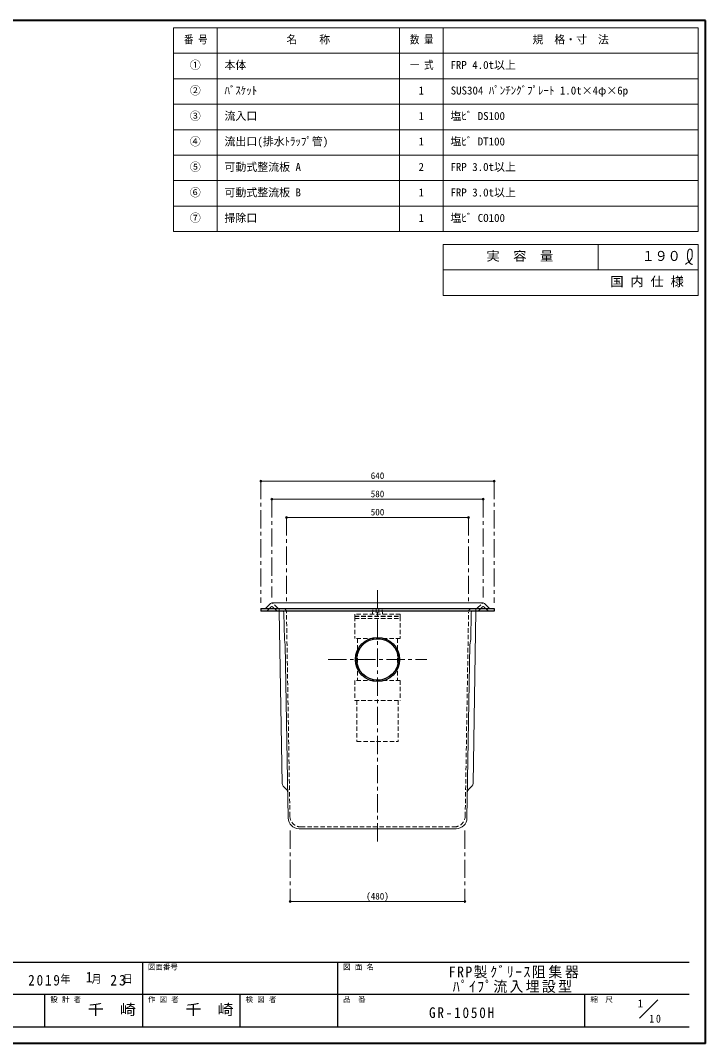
# Model space of a CAD drawing. Units: millimetres at full size, sheet at 1:10; details may follow other scales. Extents: x -2101 to 1949, y -1404 to 1406.
# Drawn here: x 70 to 1949, y -1404 to 1406 of the extents above; entities that cross this region are included whole.
import ezdxf
from ezdxf.enums import TextEntityAlignment as Align

# ---------------------------------------------------------------- set-up
doc = ezdxf.new("R2010")
doc.units = ezdxf.units.MM
doc.header["$LTSCALE"] = 10
doc.header["$PDMODE"] = 32
doc.header["$PDSIZE"] = 5
doc.linetypes.add('CHAIN1', pattern=[8, 5, -1, 1, -1])
doc.linetypes.add('DASHED1', pattern=[1.8, 1.2, -0.6])
doc.layers.add('0-0____1', color=7, linetype='Continuous', lineweight=18)
doc.styles.add('ＭＳ ゴシック', font='')
doc.styles.get('ＭＳ ゴシック').set_extended_font_data('MS Gothic')

msp = doc.modelspace()

# ---------------------------------------------------------------- linework, layer by layer
at = {"layer": '0-0____1', "color": 1, "lineweight": 40}
for p, q in [((1949.4, 1406.12), (-2100.6, 1406.12)), ((1949.4, -1403.88), (1949.4, 1406.12)), ((1949.4, -1403.88), (-2100.6, -1403.88))]:
    msp.add_line(p, q, dxfattribs=at)
at = {"layer": '0-0____1', "color": 3}
for p, q in [((1929.4, 1386.12), (489.4, 1386.12)), ((489.4, 826.12), (489.4, 1386.12)), ((609.4, 826.12), (609.4, 1386.12)), ((1109.4, 826.12), (1109.4, 1386.12)), ((1229.4, 826.12), (1229.4, 1386.12)), ((1929.4, 826.12), (1929.4, 1386.12)), ((1929.4, 1316.12), (489.4, 1316.12)), ((1929.4, 1246.12), (489.4, 1246.12)), ((1929.4, 1176.12), (489.4, 1176.12)), ((1929.4, 1106.12), (489.4, 1106.12)), ((1929.4, 1036.12), (489.4, 1036.12)), ((1929.4, 966.12), (489.4, 966.12)), ((1929.4, 896.12), (489.4, 896.12)), ((1929.4, 826.12), (489.4, 826.12)), ((1929.4, 791.12), (1229.4, 791.12)), ((1229.4, 791.12), (1229.4, 651.12)), ((1654.4, 791.12), (1654.4, 721.12)), ((1929.4, 651.12), (1929.4, 791.12)), ((1929.4, 721.12), (1229.4, 721.12)), ((1929.4, 651.12), (1229.4, 651.12))]:
    msp.add_line(p, q, dxfattribs=at)
at = {"layer": '0-0____1', "color": 4, "linetype": 'CHAIN1', "lineweight": 9}
for p, q in [((729.4, 141.12), (729.4, -193.88)), ((1369.4, 141.12), (1369.4, -193.88)), ((759.4, 91.12), (759.4, -178.88)), ((1339.4, 91.12), (1339.4, -178.88)), ((799.4, 41.12), (799.4, -193.88)), ((1299.4, 41.12), (1299.4, -193.88)), ((1049.4, -158.88), (1049.4, -848.88)), ((913.9, -348.88), (1184.9, -348.88)), ((809.4, -818.88), (809.4, -1013.88)), ((1289.4, -818.88), (1289.4, -1013.88))]:
    msp.add_line(p, q, dxfattribs=at)
at = {"layer": '0-0____1', "color": 4, "lineweight": 9}
for p, q in [((729.4, 141.12), (1369.4, 141.12)), ((1339.4, 91.12), (759.4, 91.12)), ((799.4, 41.12), (1299.4, 41.12)), ((787.41, -689.79), (779.51, -215.88)), ((1311.39, -689.79), (1319.28, -215.88)), ((799.81, -706.01), (790.4, -696.75)), ((1298.98, -706.01), (1308.4, -696.75)), ((809.4, -1013.88), (1289.4, -1013.88))]:
    msp.add_line(p, q, dxfattribs=at)
at = {"layer": '0-0____1'}
for p, q in [((744.08, -207.38), (755.83, -195.39)), ((759.4, -193.88), (1339.4, -193.88)), ((1354.72, -207.38), (1342.97, -195.39)), ((793.81, -293.88), (792.59, -220.63)), ((1304.98, -293.88), (1306.2, -220.63)), ((793.81, -293.88), (796.06, -308.88)), ((796.06, -308.88), (803.99, -784.38)), ((1294.81, -784.38), (1302.73, -308.88)), ((1304.98, -293.88), (1302.73, -308.88)), ((833.98, -813.88), (1264.81, -813.88)), ((1768.18, -1334.39), (1818.68, -1283.88))]:
    msp.add_line(p, q, dxfattribs=at)
at = {"layer": '0-0____1', "color": 4, "linetype": 'DASHED1', "lineweight": 9}
for p, q in [((774.72, -207.38), (762.97, -195.39)), ((1324.08, -207.38), (1335.83, -195.39)), ((747.02, -214.38), (755.83, -205.39)), ((771.77, -214.38), (762.97, -205.39)), ((779.51, -215.88), (779.39, -208.88)), ((808.91, -779.38), (799.56, -218.7)), ((1035.9, -224.88), (1036.4, -208.88)), ((1045.4, -208.88), (1045.9, -224.88)), ((1053.4, -208.88), (1052.9, -224.88)), ((1062.9, -224.88), (1062.4, -208.88)), ((1289.89, -779.38), (1299.23, -218.7)), ((1319.28, -215.88), (1319.4, -208.88)), ((1327.02, -214.38), (1335.83, -205.39)), ((1351.77, -214.38), (1342.97, -205.39)), ((986.9, -224.88), (986.9, -230.38)), ((1111.9, -224.88), (986.9, -224.88)), ((986.9, -230.38), (1111.9, -230.38)), ((986.9, -231.38), (986.9, -291.38)), ((986.9, -236.38), (1111.9, -236.38)), ((1111.9, -230.38), (1111.9, -224.88)), ((1111.9, -291.38), (986.9, -291.38)), ((994.4, -291.38), (994.4, -406.38)), ((1104.4, -291.38), (1104.4, -406.38)), ((1111.9, -406.38), (1111.9, -461.38)), ((986.9, -461.38), (1111.9, -461.38)), ((992.9, -461.38), (992.9, -573.88)), ((1105.9, -461.38), (1105.9, -573.88)), ((992.9, -573.88), (1105.9, -573.88)), ((838.9, -808.88), (1259.89, -808.88))]:
    msp.add_line(p, q, dxfattribs=at)
at = {"layer": '0-0____1', "color": 5, "lineweight": 25}
for p, q in [((729.4, -208.88), (729.4, -215.88)), ((729.4, -208.88), (1369.4, -208.88)), ((1369.4, -215.88), (729.4, -215.88)), ((1369.4, -208.88), (1369.4, -215.88))]:
    msp.add_line(p, q, dxfattribs=at)
at = {"layer": '0-0____1', "color": 6, "lineweight": 25}
for p, q in [((-2055.6, -1180.31), (1904.4, -1180.31)), ((404.4, -1180.31), (404.4, -1358.88)), ((940.11, -1358.88), (940.11, -1180.31)), ((1904.4, -1269.6), (-131.32, -1269.6)), ((136.54, -1358.88), (136.54, -1269.6)), ((672.25, -1358.88), (672.25, -1269.6)), ((1618.68, -1358.88), (1618.68, -1269.6)), ((1904.4, -1358.88), (-2055.6, -1358.88))]:
    msp.add_line(p, q, dxfattribs=at)
at = {"layer": '0-0____1', "color": 3}
for points in [[(1893.27, 736.39), (1894.35, 737.02), (1896.22, 738.11), (1898.08, 739.23), (1899.9, 740.39), (1901.69, 741.61), (1903.43, 742.91), (1904.41, 743.7), (1905.13, 744.32), (1906.34, 745.44), (1907.48, 746.62), (1908.55, 747.86), (1909.51, 749.17), (1910.37, 750.55), (1910.81, 751.38), (1911.12, 752.06), (1911.6, 753.26), (1911.99, 754.49), (1912.31, 755.75), (1912.56, 757.02), (1912.74, 758.31), (1912.82, 759.05), (1912.87, 759.82), (1912.93, 761.15), (1912.94, 762.48), (1912.92, 763.81), (1912.88, 765.14), (1912.84, 766.49), (1912.82, 767.27), (1912.79, 768.1), (1912.74, 769.53), (1912.63, 770.95), (1912.4, 772.34), (1912.02, 773.68), (1911.44, 774.97), (1910.99, 775.68), (1910.7, 776.06), (1910.14, 776.68), (1909.52, 777.23), (1908.85, 777.69)], [(1908.85, 777.69), (1908.13, 778.02), (1907.4, 778.21), (1906.97, 778.24), (1906.61, 778.21), (1906, 778.08), (1905.41, 777.85), (1904.83, 777.52), (1904.28, 777.13), (1903.77, 776.69), (1903.5, 776.41), (1903.12, 775.98), (1902.54, 775.19), (1902.06, 774.35), (1901.66, 773.48), (1901.34, 772.57), (1901.07, 771.65), (1900.94, 771.11), (1900.79, 770.43), (1900.58, 769.25), (1900.42, 768.07), (1900.29, 766.88), (1900.18, 765.69), (1900.08, 764.5), (1900.03, 763.8), (1899.96, 762.97), (1899.84, 761.54), (1899.74, 760.11), (1899.68, 758.69), (1899.68, 757.27), (1899.76, 755.85), (1899.84, 755.03), (1899.95, 754.32), (1900.19, 753.11), (1900.5, 751.91), (1900.87, 750.72), (1901.29, 749.54), (1901.75, 748.38), (1902.04, 747.72), (1902.25, 747.25)], [(1902.25, 747.25), (1902.63, 746.43), (1903.03, 745.62), (1903.44, 744.83), (1903.87, 744.03), (1904.32, 743.25), (1904.59, 742.79), (1904.92, 742.26), (1905.51, 741.36), (1906.13, 740.48), (1906.8, 739.66), (1907.53, 738.89), (1908.31, 738.21), (1908.8, 737.86), (1909.21, 737.59), (1909.96, 737.19), (1910.75, 736.84), (1911.56, 736.53), (1912.39, 736.25), (1913.24, 735.99), (1913.73, 735.85)]]:
    msp.add_lwpolyline(points, dxfattribs=at)
at = {"layer": '0-0____1', "color": 4, "linetype": 'DASHED1', "lineweight": 9}
for points in [[(986.9, -231.38), (1111.9, -231.38), (1111.9, -291.38)], [(1111.9, -406.38), (986.9, -406.38), (986.9, -461.38)]]:
    msp.add_lwpolyline(points, dxfattribs=at)
at = {"layer": '0-0____1', "color": 5, "lineweight": 25}
for radius in [60.5, 57]:
    msp.add_circle((1049.4, -348.88), radius, dxfattribs=at)
at = {"layer": '0-0____1'}
for centre, radius, start, end in [((759.4, -198.88), 5, 90, 135.6053), ((1339.4, -198.88), 5, 44.3947, 90), ((740.51, -203.88), 5, 270, 315.6053), ((787.6, -220.88), 5, 1.04163, 90), ((1311.2, -220.88), 5, 90, 178.95837), ((1358.29, -203.88), 5, 224.3947, 270), ((833.98, -783.88), 30, 180.95484, 270), ((1264.81, -783.88), 30, 270, 359.04516)]:
    msp.add_arc(centre, radius, start, end, dxfattribs=at)
at = {"layer": '0-0____1', "color": 4, "linetype": 'DASHED1', "lineweight": 9}
for centre, radius, start, end in [((759.4, -198.88), 5, 44.3947, 90), ((1339.4, -198.88), 5, 90, 135.6053), ((743.45, -210.88), 5, 270, 315.6053), ((759.4, -208.89), 5, 44.3947, 135.6053), ((775.35, -210.88), 5, 224.3947, 270), ((778.29, -203.88), 5, 224.3947, 270), ((789.56, -218.88), 10, 1.04163, 90), ((1309.23, -218.88), 10, 90, 178.95837), ((1320.51, -203.88), 5, 270, 315.6053), ((1323.45, -210.88), 5, 270, 315.6053), ((1339.4, -208.89), 5, 44.3947, 135.6053), ((1355.35, -210.88), 5, 224.3947, 270), ((838.9, -778.88), 30, 180.95484, 270), ((1259.89, -778.88), 30, 270, 359.04516)]:
    msp.add_arc(centre, radius, start, end, dxfattribs=at)
at = {"layer": '0-0____1', "color": 4, "lineweight": 9}
for centre, start, end in [((797.41, -689.62), 180.95484, 225.47742), ((1301.39, -689.62), 314.52258, 359.04516), ((792.8, -713.14), 0.95484, 45.47742), ((1306, -713.14), 134.52258, 179.04516)]:
    msp.add_arc(centre, 10, start, end, dxfattribs=at)
at = {"layer": '0-0____1', "color": 1}
for p in [(729.4, 141.12), (1369.4, 141.12), (759.4, 91.12), (1339.4, 91.12), (799.4, 41.12), (1299.4, 41.12), (809.4, -1013.88), (1289.4, -1013.88)]:
    msp.add_point(p, dxfattribs=at)

# ---------------------------------------------------------------- texts
at = {"layer": '0-0____1', "style": 'ＭＳ ゴシック'}
for s, height, width, p in [('番 号', 21.99, 0.85, (518.15, 1336.12)), ('数 量', 21.99, 0.85, (1138.15, 1336.12)), ('一 式', 21.99, 0.85, (1138.15, 1266.12)), ('実\u3000容\u3000量', 25.66, 1.05, (1348.15, 738.62)), ('１９０', 27.49, 0.95, (1774.4, 737.37)), ('国 内 仕 様', 25.66, 1.05, (1688.15, 668.62)), ('千\u3000崎', 29.33, 1.1, (254.4, -1334.24)), ('千\u3000崎', 29.33, 1.1, (522.25, -1334.24))]:
    msp.add_text(s, height=height, dxfattribs=dict(at, width=width)).set_placement(p, align=Align.BOTTOM_LEFT)
for s, height, p in [('名\u3000\u3000称', 21.99, (799.4, 1336.12)), ('規\u3000格・寸\u3000法', 21.99, (1474.4, 1336.12)), ('①', 21.99, (534.4, 1266.12)), ('本体', 21.99, (629.4, 1266.12)), ('FRP 4.0t以上', 21.99, (1249.4, 1266.12)), ('②', 21.99, (534.4, 1196.12)), ('ﾊﾞｽｹｯﾄ', 21.99, (629.4, 1196.12)), ('1', 21.99, (1161.9, 1196.12)), ('SUS304 ﾊﾟﾝﾁﾝｸﾞﾌﾟﾚｰﾄ 1.0t×4φ×6p', 21.99, (1250.11, 1196.12)), ('③', 21.99, (534.4, 1126.12)), ('流入口', 21.99, (629.4, 1126.12)), ('1', 21.99, (1161.9, 1126.12)), ('塩ﾋﾞ DS100', 21.99, (1249.4, 1126.12)), ('④', 21.99, (534.4, 1056.12)), ('流出口(排水ﾄﾗｯﾌﾟ管)', 21.99, (629.4, 1056.12)), ('1', 21.99, (1161.9, 1056.12)), ('塩ﾋﾞ DT100', 21.99, (1249.4, 1056.12)), ('⑤', 21.99, (534.4, 986.12)), ('可動式整流板 A', 21.99, (629.4, 986.12)), ('2', 21.99, (1161.9, 986.12)), ('FRP 3.0t以上', 21.99, (1249.4, 986.12)), ('⑥', 21.99, (534.4, 916.12)), ('可動式整流板 B', 21.99, (629.4, 916.12)), ('1', 21.99, (1161.9, 916.12)), ('FRP 3.0t以上', 21.99, (1249.4, 916.12)), ('⑦', 21.99, (534.4, 846.12)), ('掃除口', 21.99, (629.4, 846.12)), ('1', 21.99, (1161.9, 846.12)), ('塩ﾋﾞ CO100', 21.99, (1249.4, 846.12)), ('640', 18.33, (1030.65, 141.12)), ('580', 18.33, (1030.65, 91.12)), ('500', 18.33, (1030.65, 41.12)), ('(480)', 18.33, (1018.15, -1013.88)), ('1', 29.33, (248.4, -1244.96)), ('図面番号', 14.66, (419.4, -1205.31)), ('図 面 名', 14.66, (955.11, -1205.31)), ('設 計 者', 14.66, (151.54, -1294.6)), ('作 図 者', 14.66, (419.4, -1294.6)), ('検 図 者', 14.66, (687.25, -1294.6)), ('品\u3000番', 14.66, (955.11, -1294.6)), ('縮\u3000尺', 14.66, (1633.68, -1294.6)), ('1', 21.99, (1763.1, -1311.41))]:
    msp.add_text(s, height=height, dxfattribs=at).set_placement(p, align=Align.BOTTOM_LEFT)
at = {"layer": '0-0____1', "attachment_point": 7, "style": 'ＭＳ ゴシック'}
for s, insert, char_height in [('\\T1.2;\\W0.95;FRP製ｸﾞﾘｰｽ阻集器', (1244.75, -1224.96), 29.33), ('\\T1.28;\\W0.9;2019', (90.9, -1244.96), 29.33), ('\\T1.27;\\W0.9;年\\~\\~\\~月\\~\\~\\~日', (179.4, -1239.96), 21.99), ('\\T1.27;\\W0.95;23', (315.9, -1244.96), 29.33), ('\\T1.17;\\W0.95;ﾊﾟｲﾌﾟ流入埋設型', (1256, -1264.96), 29.33), ('\\T1.28;\\W0.9;GR-1050H', (1190.65, -1334.24), 29.33), ('\\T1.36;\\W0.9;10', (1795.07, -1346.79), 21.99)]:
    msp.add_mtext(s, dxfattribs=dict(at, insert=insert, char_height=char_height))

doc.saveas('drawing.dxf')
